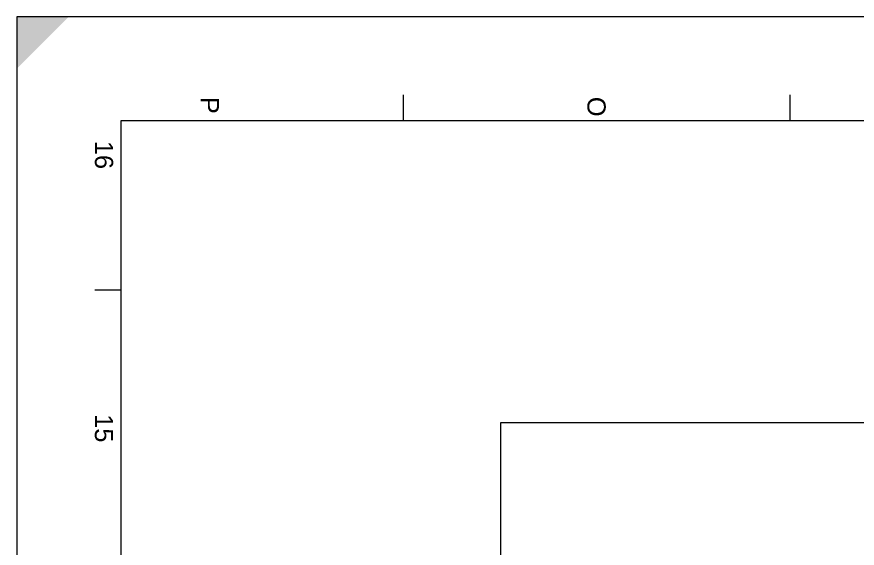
# Model space of a CAD drawing. Header units: millimetres. Extents: x 0 to 1189, y 0 to 841.
# Drawn here: x 0 to 161.5, y 738.9 to 841 of the extents above; entities that cross this region are included whole.
import ezdxf

# ---------------------------------------------------------------- set-up
doc = ezdxf.new("R2010")
doc.units = ezdxf.units.MM
doc.linetypes.add('________________', pattern=[0])

# ---------------------------------------------------------------- blocks, each defined once
blk = doc.blocks.new('D_FRAME_DRAWING@13')
blk.add_hatch(color=7).paths.add_polyline_path([(0, 841), (0, 831), (10, 841)])
at = {"color": 7, "linetype": '________________', "lineweight": 9}
for p, q in [((1189, 841), (0, 841)), ((0, 841), (0, 0)), ((74.31, 821), (74.31, 826)), ((148.62, 821), (148.62, 826)), ((1169, 821), (20, 821)), ((20, 821), (20, 20)), ((20, 788.44), (15, 788.44))]:
    blk.add_line(p, q, dxfattribs=at)
at = {"color": 7, "char_height": 3.5, "attachment_point": 1, "rotation": 270}
for s, insert in [('{\\fArial;O}', (113.16, 825.62)), ('{\\fArial;P}', (38.85, 825.62)), ('{\\fArial;16}', (18.51, 817.17)), ('{\\fArial;15}', (18.5, 764.62))]:
    blk.add_mtext(s, dxfattribs=dict(at, insert=insert))
blk = doc.blocks.new('D_FRAME_VIEW@1513')
at = {"color": 253, "linetype": '________________', "lineweight": 9, "true_color": 0xbeb69e}
for p, q in [((93, 736), (93, 763)), ((93, 763), (231, 763))]:
    blk.add_line(p, q, dxfattribs=at)

msp = doc.modelspace()

# ---------------------------------------------------------------- block references
at = {"color": 7}
msp.add_blockref('D_FRAME_DRAWING@13', (0, 0), dxfattribs=at)
at = {"color": 7, "linetype": '________________', "lineweight": 20}
msp.add_blockref('D_FRAME_VIEW@1513', (0, 0), dxfattribs=at)

doc.saveas('drawing.dxf')
